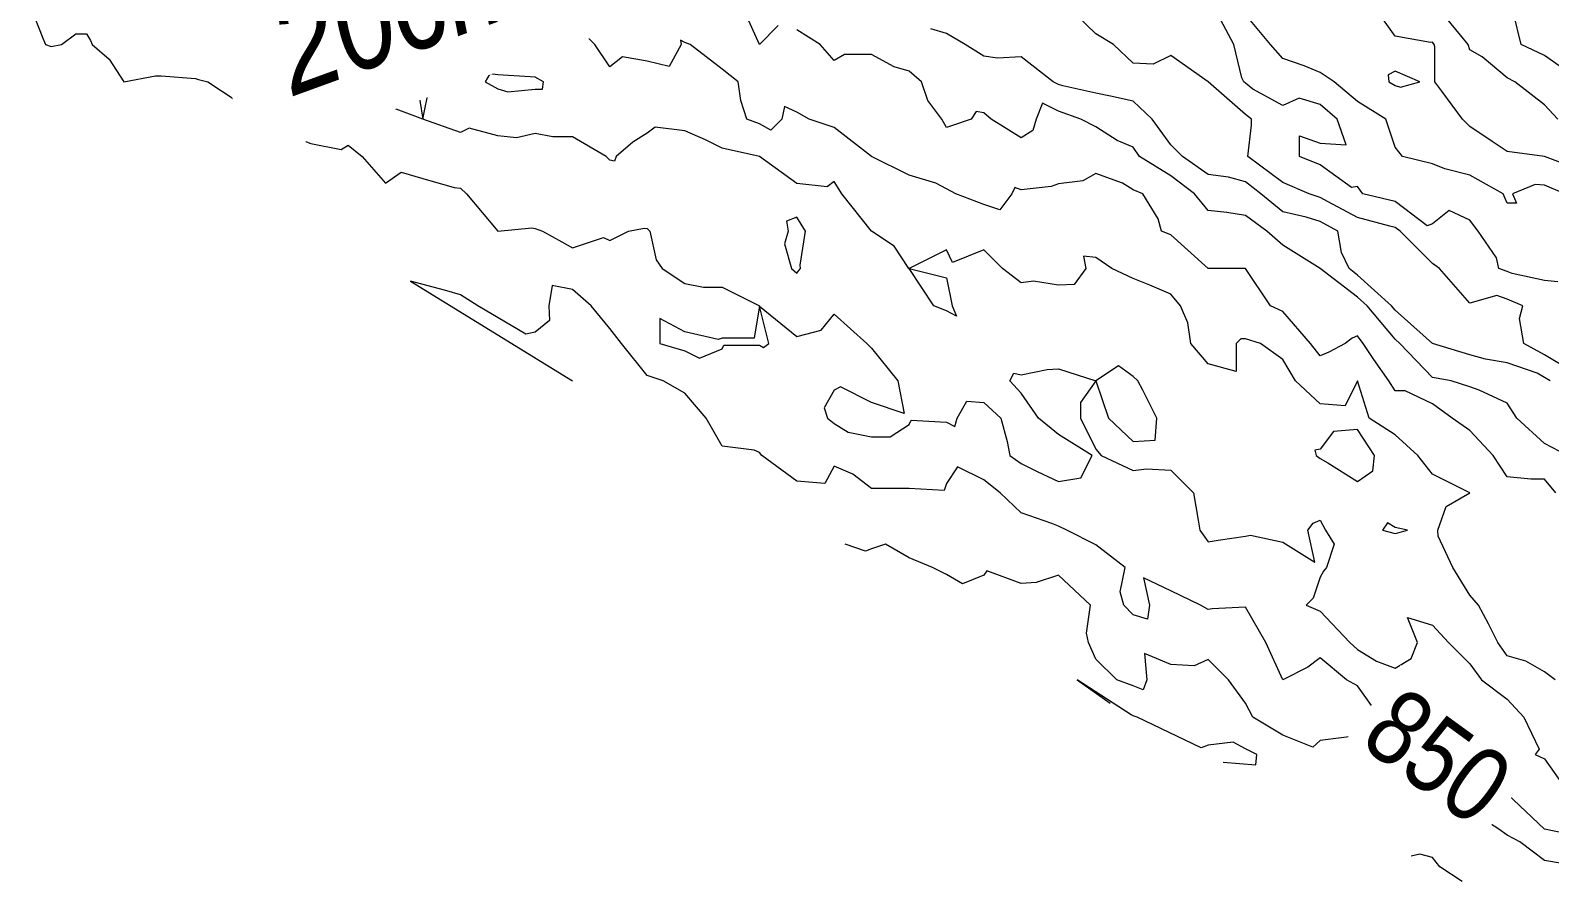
# Model space of a CAD drawing. Extents: x 532589 to 538856, y 6045658 to 6049082.
# Drawn here: x 533793.6 to 533955.4, y 6046927 to 6047017.6 of the extents above; entities that cross this region are included whole.
import ezdxf

# ---------------------------------------------------------------- set-up
doc = ezdxf.new("R2010")
doc.units = 0
doc.header["$LTSCALE"] = 5
doc.layers.add('C-TOPO-MAJR', color=7, linetype='Continuous', lineweight=15, true_color=0xd3aa5f)
doc.layers.add('C-TOPO-MINR', color=7, linetype='Continuous', lineweight=13, true_color=0xe9d5af)
doc.layers.add('C-TOPO-MAJR-TEXT', color=7, linetype='Continuous', true_color=0x644b1b)
doc.layers.add('T-BUSH-T', color=110, linetype='Continuous')
doc.styles.add('80LS', font='ARIALNI.TTF', dxfattribs={"height": 10})
doc.styles.get("Standard").update_dxf_attribs({"font": 'ARIALN.TTF'})

msp = doc.modelspace()

# ---------------------------------------------------------------- linework, layer by layer
at = {"layer": 'C-TOPO-MAJR', "color": 9, "true_color": 0xbfbfbf, "flags": 128}
for points, elevation in [([(533956.259, 6047008.184), (533954.837, 6047009.715), (533951.652, 6047012.166), (533950.856, 6047012.585), (533948.201, 6047014.82), (533946.874, 6047015.578), (533946.693, 6047016.147), (533945.878, 6047017.143), (533943.412, 6047020.129)], 852), ([(533955.435, 6046980.312), (533954.837, 6046980.675), (533954.04, 6046981.109), (533950.856, 6046982.217), (533948.551, 6046982.617), (533946.874, 6046983.069), (533942.892, 6046984.294), (533938.911, 6046987.816), (533938.525, 6046988.276), (533934.929, 6046991.555), (533934.01, 6046992.257), (533933.223, 6046993.964), (533932.821, 6046996.239), (533930.947, 6046997.267), (533929.43, 6046997.756), (533926.966, 6046998.304), (533924.613, 6047000.221), (533922.984, 6047001.501), (533921.192, 6047002.013), (533919.002, 6047002.298), (533916.265, 6047004.202), (533915.021, 6047005.447), (533913.03, 6047008.184), (533911.039, 6047010.088), (533908.606, 6047010.617), (533907.057, 6047010.954), (533903.518, 6047011.723), (533903.076, 6047011.881), (533902.506, 6047012.166), (533899.094, 6047014.82), (533896.579, 6047014.68), (533895.112, 6047014.881), (533893.121, 6047016.147), (533891.131, 6047017.309), (533889.491, 6047017.787)], 851), ([(533958.819, 6046931.736), (533954.837, 6046932.532), (533950.856, 6046936.304), (533950.571, 6046936.514), (533946.874, 6046938.363), (533943.829, 6046939.559), (533942.892, 6046939.832), (533942.169, 6046940.496), (533938.911, 6046942.967), (533937.288, 6046944.477), (533934.929, 6046947.83), (533933.734, 6046948.459), (533930.947, 6046950.782), (533929.62, 6046949.786), (533926.966, 6046948.459), (533925.167, 6046952.441), (533922.984, 6046956.201), (533919.422, 6046956.003), (533919.002, 6046955.954), (533918.205, 6046956.422), (533915.021, 6046957.939), (533912.125, 6046959.318), (533912.745, 6046956.422), (533912.532, 6046954.929), (533911.039, 6046955.384), (533910.043, 6046956.422), (533909.634, 6046957.828), (533910.185, 6046960.404), (533907.057, 6046962.837), (533903.961, 6046964.386), (533903.076, 6046964.829), (533902.351, 6046965.11), (533899.094, 6046966.259), (533896.854, 6046968.367), (533895.112, 6046969.761), (533892.326, 6046971.154), (533891.131, 6046969.363), (533890.882, 6046968.616), (533887.149, 6046968.836), (533886.68, 6046968.836), (533883.167, 6046968.836), (533881.176, 6046970.358), (533879.186, 6046971.21), (533878.19, 6046969.363), (533875.204, 6046969.634), (533871.471, 6046972.349), (533871.222, 6046972.656), (533870.653, 6046972.918), (533867.241, 6046973.345), (533865.534, 6046976.331), (533863.259, 6046978.986), (533860.985, 6046980.312), (533859.277, 6046980.882), (533856.521, 6046984.294), (533855.296, 6046985.887), (533853.305, 6046988.276), (533851.314, 6046990.045), (533849.142, 6046990.448), (533848.799, 6046988.276), (533848.881, 6046986.727), (533847.332, 6046985.489), (533846.336, 6046985.29), (533841.243, 6046988.276), (533839.369, 6046989.456), (533837.692, 6046989.953), (533834.059, 6046990.931), (533851.314, 6046980.312)], 850)]:
    msp.add_lwpolyline(points, dxfattribs=dict(at, elevation=elevation))
at = {"layer": 'C-TOPO-MINR', "color": 254, "true_color": 0xd9d9d9, "flags": 128}
for points, elevation in [([(533793.579, 6047020.129), (533794.906, 6047016.812), (533795.172, 6047016.147), (533795.792, 6047015.926), (533796.899, 6047016.147), (533798.414, 6047017.285), (533799.552, 6047017.285), (533799.972, 6047016.567), (533800.165, 6047016.147), (533801.97, 6047014.583), (533803.534, 6047012.166), (533803.534, 6047012.164), (533803.536, 6047012.166), (533806.903, 6047012.778), (533807.516, 6047012.778), (533811.166, 6047012.497), (533811.497, 6047012.4), (533812.493, 6047012.166), (533815.479, 6047010.176), (533816.973, 6047008.184), (533817.802, 6047006.525), (533819.461, 6047004.866), (533821.12, 6047006.525), (533823.442, 6047005.596), (533826.677, 6047004.949), (533827.424, 6047005.397), (533828.918, 6047004.202), (533831.406, 6047001.359), (533833.065, 6047002.543), (533835.387, 6047001.86), (533838.705, 6047000.885), (533839.369, 6047000.833), (533840.033, 6047000.221), (533843.348, 6046996.241), (533843.35, 6046996.239), (533843.346, 6046996.234), (533843.351, 6046996.234), (533843.355, 6046996.239), (533846.97, 6046996.601), (533847.332, 6046996.523), (533848.129, 6046996.239), (533850.177, 6046995.102), (533851.314, 6046994.469), (533854.631, 6046995.574), (533855.296, 6046995.242), (533857.289, 6046996.239), (533858.946, 6046996.571), (533859.277, 6046996.523), (533859.562, 6046996.239), (533860.215, 6046993.195), (533860.87, 6046992.257), (533863.259, 6046990.665), (533865.25, 6046990.266), (533867.241, 6046990.266), (533871.221, 6046988.276), (533870.652, 6046984.864), (533867.241, 6046984.864), (533866.842, 6046984.693), (533863.259, 6046985.519), (533860.605, 6046986.948), (533860.605, 6046984.294), (533863.259, 6046983.498), (533864.852, 6046982.701), (533867.241, 6046983.724), (533867.44, 6046984.095), (533871.222, 6046984.095), (533871.666, 6046983.851), (533872.219, 6046984.294), (533871.224, 6046988.274), (533875.204, 6046985.041), (533877.792, 6046985.687), (533879.186, 6046987.392), (533882.669, 6046984.294), (533883.167, 6046983.795), (533885.955, 6046980.312), (533886.65, 6046976.829), (533883.167, 6046977.99), (533879.849, 6046979.649), (533879.186, 6046979.317), (533878.1, 6046977.416), (533878.483, 6046976.331), (533879.186, 6046975.762), (533880.679, 6046974.838), (533883.167, 6046974.339), (533885.159, 6046974.339), (533887.149, 6046975.666), (533887.371, 6046976.109), (533891.131, 6046975.912), (533892.014, 6046975.447), (533892.267, 6046976.331), (533893.303, 6046978.14), (533895.112, 6046977.989), (533896.921, 6046976.331), (533897.601, 6046973.842), (533897.9, 6046972.349), (533899.094, 6046971.496), (533900.799, 6046970.644), (533903.076, 6046969.593), (533905.465, 6046969.96), (533906.659, 6046972.349), (533903.076, 6046974.589), (533900.932, 6046976.331), (533899.094, 6046978.985), (533897.899, 6046980.312), (533898.297, 6046981.109), (533899.094, 6046980.941), (533901.864, 6046981.524), (533903.076, 6046981.579), (533907.057, 6046980.312), (533905.398, 6046977.99), (533905.398, 6046976.331), (533907.057, 6046973.013), (533907.626, 6046972.349), (533911.039, 6046970.756), (533912.445, 6046970.943), (533915.021, 6046970.8), (533917.453, 6046968.367), (533917.94, 6046965.448), (533918.118, 6046964.386), (533919.002, 6046963.161), (533920.064, 6046963.324), (533922.984, 6046963.774), (533923.514, 6046963.856), (533926.966, 6046963.128), (533930.379, 6046960.973), (533929.62, 6046964.386), (533930.2, 6046965.133), (533930.947, 6046965.472), (533931.516, 6046964.386), (533932.441, 6046962.892), (533931.611, 6046960.404), (533931.309, 6046960.042), (533930.947, 6046959.408), (533930.201, 6046957.169), (533929.454, 6046956.422), (533930.947, 6046955.759), (533934.091, 6046952.441), (533934.929, 6046951.682), (533936.919, 6046950.451), (533938.911, 6046949.685), (533940.617, 6046950.734), (533941.3, 6046952.441), (533940.237, 6046955.096), (533942.892, 6046954.278), (533944.598, 6046952.441), (533946.874, 6046950.165), (533948.131, 6046948.459), (533950.856, 6046946.388), (533952.625, 6046944.477), (533954.269, 6046941.064), (533953.843, 6046940.496), (533954.837, 6046940.028), (533957.326, 6046936.514)], 850.2), ([(533955.975, 6046948.459), (533954.837, 6046949.298), (533952.846, 6046950.45), (533950.856, 6046950.993), (533949.86, 6046952.441), (533948.865, 6046954.431), (533947.811, 6046956.422), (533946.874, 6046957.484), (533945.049, 6046960.404), (533943.505, 6046963.773), (533943.461, 6046964.386), (533944.359, 6046966.901), (533946.873, 6046968.367), (533942.892, 6046970.358), (533941.344, 6046972.349), (533938.911, 6046974.539), (533936.154, 6046976.331), (533934.929, 6046980.31), (533933.601, 6046977.658), (533930.947, 6046977.863), (533928.293, 6046980.312), (533926.966, 6046982.588), (533924.577, 6046984.294), (533922.984, 6046984.792), (533922.486, 6046984.792), (533921.989, 6046984.294), (533921.989, 6046981.307), (533919.002, 6046982.122), (533917.164, 6046984.294), (533916.831, 6046986.466), (533916.069, 6046988.276), (533915.021, 6046989.52), (533912.808, 6046990.488), (533911.039, 6046991.196), (533908.764, 6046992.257), (533907.057, 6046993.452), (533905.73, 6046993.584), (533905.971, 6046992.257), (533904.752, 6046990.581), (533903.076, 6046990.488), (533900.421, 6046990.93), (533899.094, 6046990.726), (533897.103, 6046992.257), (533895.112, 6046994.248), (533891.793, 6046992.92), (533891.131, 6046994.249), (533887.159, 6046992.257), (533891.131, 6046991.263), (533891.759, 6046988.276), (533892.216, 6046987.19), (533891.131, 6046987.756), (533889.803, 6046988.276), (533887.149, 6046992.256), (533887.146, 6046992.257), (533885.557, 6046994.647), (533883.167, 6046996.236), (533883.166, 6046996.238), (533883.166, 6046996.239), (533883.164, 6046996.242), (533879.982, 6047000.221), (533879.186, 6047001.548), (533878.439, 6047000.967), (533875.204, 6047001.327), (533871.224, 6047004.2), (533871.222, 6047004.201), (533871.22, 6047004.202), (533867.241, 6047005.088), (533865.471, 6047005.972), (533863.259, 6047006.94), (533860.13, 6047007.331), (533859.277, 6047006.692), (533857.745, 6047005.734), (533855.957, 6047004.202), (533855.792, 6047003.706), (533855.296, 6047003.805), (533854.898, 6047004.202), (533851.314, 6047006.311), (533849.206, 6047006.311), (533847.332, 6047006.667), (533845.342, 6047006.193), (533843.351, 6047006.399), (533840.317, 6047007.236), (533839.369, 6047006.762), (533835.388, 6047008.183), (533835.387, 6047008.183), (533835.384, 6047008.184), (533831.406, 6047009.677), (533829.194, 6047012.166), (533827.424, 6047013.051), (533826.428, 6047013.161), (533823.442, 6047012.472), (533819.47, 6047016.138), (533819.461, 6047016.146), (533819.459, 6047016.147), (533819.458, 6047016.15), (533816.541, 6047020.129)], 850.4), ([(533873.213, 6047018.139), (533871.222, 6047016.148), (533869.413, 6047020.129)], 850.8), ([(533957.9, 6046981.232), (533954.837, 6046983.088), (533952.625, 6046984.294), (533952.182, 6046986.949), (533952.514, 6046988.276), (533950.856, 6046989.013), (533949.75, 6046989.381), (533946.874, 6046988.56), (533943.639, 6046992.257), (533942.892, 6046992.801), (533939.454, 6046996.239), (533938.911, 6046996.651), (533938.367, 6046996.782), (533934.929, 6046997.699), (533931.8, 6046999.368), (533930.947, 6046999.836), (533929.753, 6047000.221), (533926.966, 6047001.433), (533923.218, 6047004.202), (533923.613, 6047007.555), (533923.613, 6047008.184), (533922.984, 6047008.682), (533919.004, 6047012.164), (533919.002, 6047012.165), (533919.002, 6047012.166), (533915.021, 6047014.953), (533913.163, 6047014.023), (533911.039, 6047014.156), (533908.915, 6047016.147), (533907.057, 6047017.262), (533904.071, 6047020.129)], 851.2), ([(533957.009, 6047000.221), (533954.837, 6047001.14), (533953.842, 6047001.216), (533951.423, 6047000.221), (533951.85, 6046999.226), (533950.856, 6046999.226), (533950.414, 6047000.221), (533946.874, 6047002.211), (533944.22, 6047002.875), (533942.892, 6047003.406), (533939.705, 6047004.202), (533938.911, 6047005.196), (533937.915, 6047008.184), (533934.929, 6047010.07), (533932.441, 6047012.166), (533930.947, 6047013.161), (533929.24, 6047013.873), (533926.966, 6047014.631), (533925.638, 6047016.147), (533922.984, 6047019.332)], 851.6), ([(533958.819, 6047002.709), (533954.838, 6047004.202), (533954.837, 6047004.203), (533954.837, 6047004.203), (533950.856, 6047004.733), (533949.265, 6047005.793), (533946.874, 6047007.387), (533946.077, 6047008.184), (533943.889, 6047011.169), (533943.158, 6047012.166), (533943.158, 6047015.881), (533943.074, 6047016.147), (533942.892, 6047016.369), (533942.682, 6047016.357), (533938.911, 6047017.013), (533936.671, 6047020.129)], 851.8), ([(533958.818, 6047012.166), (533954.837, 6047014.976), (533952.349, 6047016.147), (533951.519, 6047019.466)], 852.2), ([(533956.049, 6046968.367), (533954.837, 6046969.834), (533953.37, 6046969.834), (533950.856, 6046970.074), (533949.363, 6046972.349), (533946.874, 6046975.003), (533944.978, 6046976.331), (533942.892, 6046977.841), (533939.973, 6046979.25), (533938.911, 6046979.25), (533938.247, 6046980.312), (533936.635, 6046982.588), (533935.526, 6046984.294), (533934.929, 6046985.09), (533934.36, 6046984.863), (533933.601, 6046984.294), (533931.866, 6046983.375), (533930.947, 6046982.967), (533929.909, 6046984.294), (533926.966, 6046987.678), (533925.639, 6046988.276), (533922.987, 6046992.254), (533922.985, 6046992.257), (533922.984, 6046992.258), (533922.983, 6046992.258), (533919.002, 6046992.258), (533918.993, 6046992.267), (533915.021, 6046995.841), (533914.026, 6046996.239), (533913.694, 6046997.566), (533912.034, 6047000.221), (533911.039, 6047000.639), (533909.902, 6047001.357), (533907.057, 6047002.392), (533905.652, 6047001.626), (533903.076, 6047001.282), (533902.279, 6047001.017), (533899.094, 6047000.663), (533898.431, 6047000.884), (533898.099, 6047000.221), (533896.818, 6046998.514), (533895.112, 6046999.083), (533892.126, 6047000.221), (533891.131, 6047000.751), (533889.994, 6047001.357), (533887.149, 6047002.211), (533883.169, 6047004.202), (533883.167, 6047004.204), (533883.165, 6047004.205), (533879.186, 6047007.299), (533876.53, 6047008.184), (533875.204, 6047008.907), (533873.878, 6047009.51), (533873.612, 6047008.184), (533872.417, 6047006.989), (533871.222, 6047007.665), (533869.895, 6047008.184), (533869.231, 6047010.175), (533868.946, 6047012.166), (533867.241, 6047013.493), (533863.827, 6047016.147), (533863.259, 6047016.328), (533862.818, 6047016.589), (533862.898, 6047016.147), (533861.62, 6047013.805), (533859.277, 6047014.338), (533856.622, 6047014.821), (533855.296, 6047013.759), (533853.703, 6047016.147), (533851.314, 6047018.537)], 850.6), ([(533957.288, 6046972.349), (533954.837, 6046973.624), (533951.895, 6046976.331), (533950.856, 6046977.923), (533947.869, 6046979.317), (533946.874, 6046979.649), (533944.881, 6046980.312), (533942.892, 6046980.674), (533939.43, 6046984.294), (533938.911, 6046984.753), (533935.957, 6046988.276), (533934.929, 6046989.213), (533930.947, 6046992.257), (533930.947, 6046992.258), (533930.946, 6046992.258), (533926.966, 6046994.746), (533925.26, 6046996.239), (533922.984, 6046997.916), (533920.993, 6046998.23), (533919.002, 6046998.451), (533917.554, 6047000.221), (533915.021, 6047002.143), (533911.702, 6047004.202), (533911.039, 6047005.197), (533909.334, 6047005.908), (533907.057, 6047007.345), (533905.464, 6047008.184), (533903.076, 6047009.037), (533901.369, 6047009.891), (533900.687, 6047008.184), (533900.32, 6047006.958), (533899.094, 6047006.192), (533895.91, 6047008.184), (533895.112, 6047008.849), (533894.315, 6047008.981), (533893.783, 6047008.184), (533891.794, 6047007.52), (533891.131, 6047007.299), (533890.633, 6047008.184), (533889.138, 6047010.177), (533888.474, 6047012.166), (533887.149, 6047013.303), (533885.558, 6047013.756), (533883.167, 6047015.061), (533880.272, 6047015.061), (533879.186, 6047014.44), (533877.692, 6047016.147), (533875.204, 6047017.679)], 850.8), ([(533956.243, 6046990.852), (533954.837, 6046991), (533951.386, 6046991.727), (533950.856, 6046991.963), (533949.971, 6046992.257), (533949.719, 6046993.394), (533947.779, 6046996.239), (533946.874, 6046997.41), (533944.661, 6046998.452), (533942.892, 6046997.034), (533942.324, 6046996.807), (533938.911, 6046999.397), (533935.497, 6047000.221), (533934.929, 6047001.016), (533934.266, 6047000.883), (533930.947, 6047003.297), (533928.735, 6047004.202), (533928.735, 6047006.414), (533930.947, 6047005.625), (533933.704, 6047005.428), (533932.739, 6047008.184), (533930.947, 6047009.742), (533928.707, 6047010.424), (533926.966, 6047009.633), (533923.778, 6047011.371), (533922.984, 6047012), (533922.795, 6047012.166), (533922.587, 6047012.563), (533921.759, 6047016.147), (533920.329, 6047018.802)], 851.4), ([(533835.955, 6047012.166), (533835.387, 6047012.431), (533834.89, 6047012.663), (533834.725, 6047012.166), (533835.387, 6047008.194), (533836.05, 6047011.503), (533835.955, 6047012.166)], 850.4), ([(533848.129, 6047011.369), (533848.217, 6047012.166), (533847.332, 6047012.663), (533846.802, 6047012.696), (533843.351, 6047012.912), (533842.497, 6047013.019), (533842.024, 6047012.166), (533843.351, 6047011.419), (533844.437, 6047011.079), (533847.332, 6047011.369), (533848.129, 6047011.369)], 850.4), ([(533939.48, 6047011.597), (533941.563, 6047012.166), (533938.911, 6047013.304), (533938.186, 6047012.89), (533938.247, 6047012.166), (533938.911, 6047011.746), (533939.48, 6047011.597)], 851.8), ([(533876.123, 6046996.239), (533875.204, 6046997.731), (533874.118, 6046997.325), (533874.285, 6046996.239), (533873.877, 6046994.912), (533874.636, 6046992.257), (533875.204, 6046991.761), (533875.413, 6046992.048), (533875.601, 6046992.257), (533875.565, 6046992.618), (533876.123, 6046996.239)], 850.4), ([(533911.508, 6046980.312), (533911.039, 6046980.781), (533909.445, 6046981.906), (533907.06, 6046980.312), (533907.058, 6046980.312), (533908.384, 6046976.331), (533911.039, 6046973.842), (533913.381, 6046973.989), (533913.528, 6046976.331), (533912.034, 6046979.317), (533911.508, 6046980.312)], 850.2), ([(533936.558, 6046970.72), (533936.72, 6046972.349), (533934.929, 6046975.105), (533932.37, 6046974.908), (533930.947, 6046973.011), (533930.38, 6046972.917), (533930.506, 6046972.349), (533930.947, 6046972.043), (533931.742, 6046971.555), (533934.929, 6046969.593), (533936.558, 6046970.72)], 850.4), ([(533939.194, 6046964.102), (533940.236, 6046964.386), (533938.911, 6046964.669), (533938.116, 6046965.18), (533937.586, 6046964.386), (533938.911, 6046964.025), (533939.194, 6046964.102)], 850.4), ([(533958.819, 6046928.551), (533954.837, 6046929.214), (533952.183, 6046931.205), (533950.856, 6046931.92), (533949.971, 6046932.532), (533946.874, 6046934.524), (533942.893, 6046936.514), (533942.892, 6046936.514), (533942.89, 6046936.517), (533938.911, 6046939.832), (533937.583, 6046940.496), (533934.929, 6046942.486), (533933.159, 6046942.266), (533930.947, 6046941.989), (533930.151, 6046941.292), (533926.966, 6046942.566), (533923.78, 6046944.477), (533922.984, 6046945.97), (533921.175, 6046948.459), (533919.002, 6046950.632), (533917.509, 6046949.952), (533915.021, 6046950.099), (533912.234, 6046951.246), (533912.487, 6046948.459), (533912.101, 6046947.397), (533911.039, 6046947.822), (533909.269, 6046948.459), (533907.057, 6046950.67), (533906.26, 6046952.441), (533906.061, 6046953.437), (533906.488, 6046956.422), (533903.076, 6046959.607), (533900.687, 6046958.811), (533899.094, 6046958.728), (533895.444, 6046960.072), (533895.112, 6046959.608), (533892.838, 6046958.697), (533891.131, 6046959.657), (533889.637, 6046960.404), (533887.149, 6046961.452), (533884.661, 6046962.892), (533883.166, 6046962.395), (533882.502, 6046962.175), (533880.345, 6046962.894)], 849.8), ([(533920.594, 6046939.7), (533924.07, 6046939.41), (533924.178, 6046940.496), (533922.984, 6046941.093), (533921.657, 6046941.823), (533919.002, 6046941.491), (533918.279, 6046941.219), (533911.436, 6046944.477), (533911.039, 6046944.636), (533910.791, 6046944.726), (533905.07, 6046948.457), (533908.556, 6046945.967)], 849.6), ([(533946.076, 6046926.959), (533943.688, 6046928.551), (533942.892, 6046929.546), (533941.566, 6046929.877), (533940.619, 6046929.687)], 849.6)]:
    msp.add_lwpolyline(points, dxfattribs=dict(at, elevation=elevation))

# ---------------------------------------------------------------- next in the draw order: texts
at = {"layer": 'C-TOPO-MAJR-TEXT', "linetype": 'Continuous', "lineweight": -3, "insert": (533943.466, 6046940.311, 850), "char_height": 8, "width": 14.91765, "attachment_point": 5, "rotation": 323.97074, "bg_fill": 3, "box_fill_scale": 1.181818, "bg_fill_color": 256, "bg_fill_true_color": 13158600, "bg_fill_transparency": 0}
msp.add_mtext('850', dxfattribs=at)
at = {"layer": 'T-BUSH-T', "insert": (533868.708, 6047056.144), "char_height": 9.99488, "width": 122.03336, "attachment_point": 2, "rotation": 20, "style": '80LS', "bg_fill": 2}
msp.add_mtext('40cm Poplar\\P20cm Scattered Spruce', dxfattribs=at)

doc.saveas('drawing.dxf')
